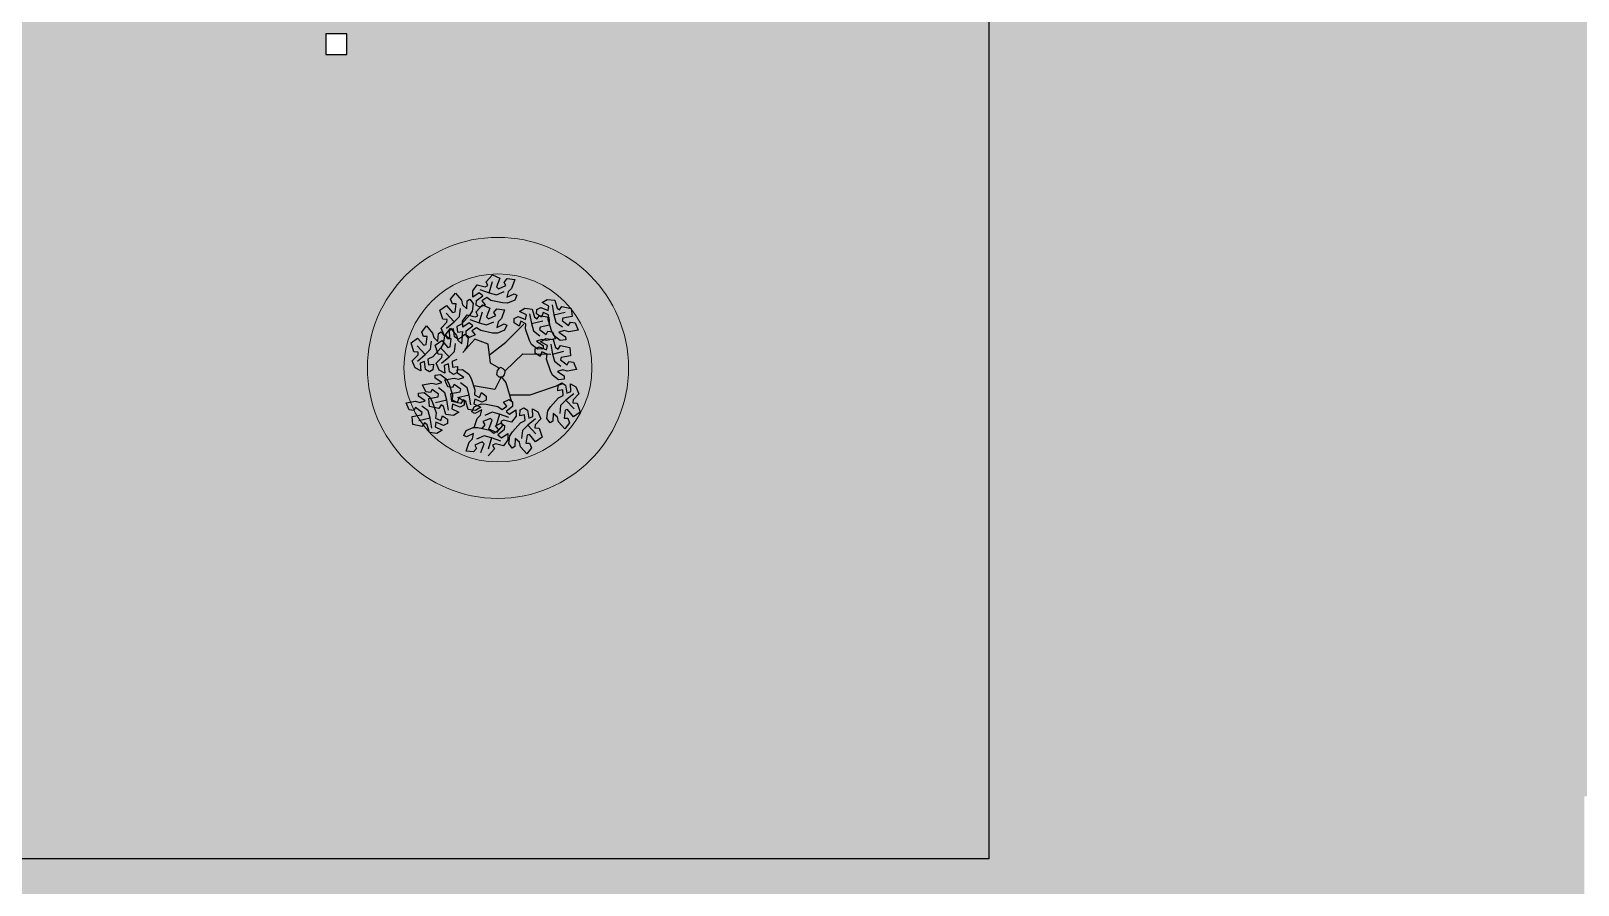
# Model space of a CAD drawing. Header units: metres. Extents: x 1186 to 11427, y -5173 to 11421.
# Drawn here: x 1447.76 to 1462.58, y 1546.13 to 1554.31 of the extents above; entities that cross this region are included whole.
import ezdxf

# ---------------------------------------------------------------- set-up
doc = ezdxf.new("R2010")
doc.units = ezdxf.units.M
doc.header["$LTSCALE"] = 8
doc.layers.get('0').update_dxf_attribs({"lineweight": 5})
for name, color, linetype in [('AL_VEGETAÇÃO', 84, 'Continuous'), ('ARQ-PAR', 5, 'Continuous'), ('ARQ-PIS', 1, 'Continuous')]:
    doc.layers.add(name, color=color, linetype=linetype)

msp = doc.modelspace()

# ---------------------------------------------------------------- hatches: boundary and pattern name
at = {"true_color": 0xcd6928}
h = msp.add_hatch(dxfattribs=at)
h.set_pattern_fill('DOTS', color=32, scale=0.13)
h.set_pattern_definition([(0, (-3129.61768, 357.83482), (0.1031875, 0.206375), [0, -0.206375])])
h.paths.add_polyline_path([(1456.938, 1546.384), (1438.738, 1546.384), (1438.738, 1574.484), (1436.288, 1574.484), (1435.202, 1567.367), (1409.602, 1567.367), (1409.602, 1530.667), (1409.968, 1528.19), (1410.957, 1525.195), (1412.306, 1522.783), (1443.435, 1522.783), (1443.435, 1524.403), (1443.435, 1525.153), (1443.435, 1525.803), (1443.435, 1527.253), (1443.435, 1527.503), (1443.685, 1527.503), (1445.885, 1527.503), (1448.585, 1527.503), (1451.135, 1527.503), (1453.235, 1527.503), (1453.485, 1527.503), (1453.485, 1527.253), (1453.485, 1526.103), (1453.485, 1525.903), (1453.485, 1525.163), (1453.485, 1524.483), (1453.485, 1522.783), (1455.235, 1522.783), (1458.885, 1522.783), (1503.235, 1522.783), (1503.235, 1568.133), (1500.02, 1572.532), (1495.931, 1576.696), (1486.138, 1583.534), (1462.518, 1583.534), (1462.518, 1574.484), (1456.938, 1574.484)])
h.paths.add_polyline_path([(1494.635, 1546.983), (1494.635, 1529.983), (1462.635, 1529.983), (1462.635, 1546.983)], flags=16)
h.paths.add_polyline_path([(1453.485, 1544.634, -1), (1450.985, 1544.634, -1)], flags=16)
h.paths.add_polyline_path([(1453.135, 1544.634, -1), (1451.335, 1544.634, -1)], flags=0)
h.paths.add_polyline_path([(1453.485, 1538.183, -1), (1450.985, 1538.183, -1)], flags=16)
h.paths.add_polyline_path([(1453.135, 1538.183, -1), (1451.335, 1538.183, -1)], flags=0)
h.paths.add_polyline_path([(1453.485, 1531.731, -1), (1450.985, 1531.731, -1)], flags=16)
h.paths.add_polyline_path([(1453.135, 1531.731, -1), (1451.335, 1531.731, -1)], flags=0)
h.paths.add_polyline_path([(1428.006, 1559.583), (1428.006, 1533.583), (1417.006, 1533.583), (1417.006, 1559.583)], flags=16)
h.paths.add_polyline_path([(1427.506, 1559.083), (1427.506, 1534.083), (1417.506, 1534.083), (1417.506, 1559.083)], flags=0)
at = {"true_color": 0xc7c8ca}
h = msp.add_hatch(color=9, dxfattribs=at)
h.dxf.hatch_style = 1
h.paths.add_polyline_path([(1456.938, 1546.384), (1456.938, 1574.484), (1451.788, 1574.484), (1438.738, 1574.484), (1438.738, 1573.484), (1438.938, 1573.484), (1438.938, 1573.284), (1438.738, 1573.284), (1438.738, 1569.634), (1438.938, 1569.634), (1438.938, 1569.434), (1438.738, 1569.434), (1438.738, 1565.784), (1438.938, 1565.784), (1438.938, 1565.584), (1438.738, 1565.584), (1438.738, 1561.934), (1438.938, 1561.934), (1438.938, 1561.734), (1438.738, 1561.734), (1438.738, 1558.084), (1438.938, 1558.084), (1438.938, 1557.884), (1438.738, 1557.884), (1438.738, 1554.284), (1438.938, 1554.284), (1438.938, 1554.084), (1438.738, 1554.084), (1438.738, 1546.384)])
h.paths.add_polyline_path([(1450.588, 1554.084), (1450.588, 1554.284), (1450.788, 1554.284), (1450.788, 1554.084)], flags=16)
h.paths.add_polyline_path([(1450.588, 1557.884), (1450.588, 1558.084), (1450.788, 1558.084), (1450.788, 1557.884)], flags=16)
h.paths.add_polyline_path([(1450.588, 1561.734), (1450.588, 1561.934), (1450.788, 1561.934), (1450.788, 1561.734)], flags=16)
h.paths.add_polyline_path([(1450.588, 1565.584), (1450.588, 1565.784), (1450.788, 1565.784), (1450.788, 1565.584)], flags=16)
h.paths.add_polyline_path([(1450.588, 1569.434), (1450.588, 1569.634), (1450.788, 1569.634), (1450.788, 1569.434)], flags=16)
h.paths.add_polyline_path([(1450.588, 1573.284), (1450.588, 1573.484), (1450.788, 1573.484), (1450.788, 1573.284)], flags=16)

# ---------------------------------------------------------------- linework, layer by layer
at = {"color": 2}
for radius in [1.25, 0.9]:
    msp.add_circle((1452.235, 1551.085), radius, dxfattribs=at)
at = {"layer": 'AL_VEGETAÇÃO', "color": 2}
for p, q in [((1452.122, 1551.91), (1452.182, 1551.977)), ((1452.182, 1551.977), (1452.252, 1551.945)), ((1452.252, 1551.945), (1452.222, 1551.861)), ((1452.293, 1551.904), (1452.322, 1551.94)), ((1452.322, 1551.94), (1452.395, 1551.93)), ((1452.395, 1551.93), (1452.365, 1551.846)), ((1451.782, 1551.742), (1451.827, 1551.8)), ((1451.827, 1551.8), (1451.885, 1551.732)), ((1451.993, 1551.822), (1452.037, 1551.88)), ((1451.995, 1551.763), (1451.993, 1551.822)), ((1452.056, 1551.804), (1451.995, 1551.763)), ((1452.029, 1551.729), (1452.09, 1551.776)), ((1452.037, 1551.88), (1452.113, 1551.861)), ((1452.09, 1551.776), (1452.056, 1551.804)), ((1452.061, 1551.836), (1452.152, 1551.804)), ((1452.113, 1551.861), (1452.139, 1551.873)), ((1452.139, 1551.873), (1452.122, 1551.91)), ((1452.122, 1551.91), (1452.122, 1551.91)), ((1452.152, 1551.804), (1452.184, 1551.911)), ((1452.152, 1551.804), (1452.222, 1551.785)), ((1452.222, 1551.861), (1452.239, 1551.843)), ((1452.222, 1551.785), (1452.293, 1551.815)), ((1452.239, 1551.843), (1452.311, 1551.874)), ((1452.311, 1551.874), (1452.293, 1551.904)), ((1452.333, 1551.814), (1452.321, 1551.761)), ((1452.321, 1551.761), (1452.39, 1551.795)), ((1452.365, 1551.846), (1452.333, 1551.814)), ((1452.39, 1551.795), (1452.416, 1551.781)), ((1452.416, 1551.781), (1452.395, 1551.733)), ((1451.68, 1551.639), (1451.743, 1551.684)), ((1451.708, 1551.553), (1451.68, 1551.639)), ((1451.743, 1551.684), (1451.801, 1551.616)), ((1451.799, 1551.699), (1451.782, 1551.742)), ((1451.834, 1551.699), (1451.799, 1551.699)), ((1451.801, 1551.616), (1451.824, 1551.622)), ((1451.824, 1551.622), (1451.834, 1551.699)), ((1451.866, 1551.577), (1451.876, 1551.655)), ((1451.885, 1551.732), (1451.897, 1551.688)), ((1451.897, 1551.688), (1451.936, 1551.652)), ((1451.936, 1551.652), (1451.941, 1551.728)), ((1451.941, 1551.728), (1451.967, 1551.744)), ((1451.988, 1551.628), (1451.963, 1551.589)), ((1451.967, 1551.744), (1451.998, 1551.701)), ((1451.998, 1551.701), (1451.988, 1551.628)), ((1452.025, 1551.622), (1452.086, 1551.689)), ((1452.043, 1551.585), (1452.025, 1551.622)), ((1452.025, 1551.622), (1452.025, 1551.622)), ((1452.027, 1551.686), (1452.029, 1551.729)), ((1452.061, 1551.665), (1452.027, 1551.686)), ((1452.029, 1551.729), (1452.029, 1551.729)), ((1452.055, 1551.516), (1452.088, 1551.623)), ((1452.113, 1551.689), (1452.061, 1551.665)), ((1452.127, 1551.758), (1452.082, 1551.727)), ((1452.082, 1551.727), (1452.113, 1551.689)), ((1452.086, 1551.689), (1452.156, 1551.657)), ((1452.156, 1551.657), (1452.126, 1551.573)), ((1452.167, 1551.73), (1452.127, 1551.758)), ((1452.28, 1551.707), (1452.167, 1551.73)), ((1452.197, 1551.616), (1452.225, 1551.652)), ((1452.214, 1551.586), (1452.197, 1551.616)), ((1452.225, 1551.652), (1452.298, 1551.642)), ((1452.298, 1551.642), (1452.268, 1551.558)), ((1452.327, 1551.705), (1452.28, 1551.707)), ((1452.395, 1551.733), (1452.327, 1551.705)), ((1452.441, 1551.625), (1452.492, 1551.656)), ((1452.507, 1551.592), (1452.441, 1551.625)), ((1452.492, 1551.656), (1452.564, 1551.647)), ((1452.564, 1551.647), (1452.586, 1551.571)), ((1452.605, 1551.604), (1452.607, 1551.643)), ((1452.607, 1551.643), (1452.645, 1551.663)), ((1452.645, 1551.663), (1452.645, 1551.663)), ((1452.645, 1551.663), (1452.716, 1551.634)), ((1452.669, 1551.616), (1452.652, 1551.571)), ((1452.657, 1551.71), (1452.707, 1551.741)), ((1452.723, 1551.677), (1452.657, 1551.71)), ((1452.719, 1551.593), (1452.669, 1551.616)), ((1452.707, 1551.741), (1452.78, 1551.732)), ((1452.716, 1551.634), (1452.723, 1551.677)), ((1452.754, 1551.689), (1452.771, 1551.594)), ((1452.771, 1551.594), (1452.88, 1551.62)), ((1452.78, 1551.732), (1452.801, 1551.656)), ((1452.801, 1551.656), (1452.825, 1551.64)), ((1452.825, 1551.64), (1452.848, 1551.674)), ((1452.848, 1551.674), (1452.848, 1551.674)), ((1452.848, 1551.674), (1452.937, 1551.655)), ((1452.937, 1551.655), (1452.944, 1551.578)), ((1451.506, 1551.428), (1451.55, 1551.487)), ((1451.55, 1551.487), (1451.609, 1551.419)), ((1451.691, 1551.465), (1451.746, 1551.522)), ((1451.749, 1551.55), (1451.708, 1551.553)), ((1451.708, 1551.553), (1451.708, 1551.553)), ((1451.815, 1551.526), (1451.738, 1551.608)), ((1451.742, 1551.464), (1451.815, 1551.526)), ((1451.746, 1551.522), (1451.749, 1551.55)), ((1451.815, 1551.526), (1451.866, 1551.577)), ((1451.887, 1551.503), (1451.842, 1551.482)), ((1451.842, 1551.482), (1451.847, 1551.427)), ((1451.963, 1551.589), (1451.887, 1551.503)), ((1451.896, 1551.534), (1451.94, 1551.592)), ((1451.898, 1551.475), (1451.896, 1551.534)), ((1451.96, 1551.516), (1451.898, 1551.475)), ((1451.932, 1551.441), (1451.993, 1551.488)), ((1451.94, 1551.592), (1452.017, 1551.573)), ((1451.993, 1551.488), (1451.96, 1551.516)), ((1451.965, 1551.548), (1452.055, 1551.516)), ((1452.03, 1551.47), (1451.985, 1551.439)), ((1452.017, 1551.573), (1452.043, 1551.585)), ((1452.071, 1551.442), (1452.03, 1551.47)), ((1452.055, 1551.516), (1452.125, 1551.497)), ((1452.125, 1551.497), (1452.197, 1551.527)), ((1452.126, 1551.573), (1452.143, 1551.555)), ((1452.143, 1551.555), (1452.214, 1551.586)), ((1452.236, 1551.526), (1452.225, 1551.473)), ((1452.225, 1551.473), (1452.293, 1551.507)), ((1452.268, 1551.558), (1452.236, 1551.526)), ((1452.293, 1551.507), (1452.32, 1551.493)), ((1452.32, 1551.493), (1452.299, 1551.445)), ((1452.31, 1551.333), (1452.484, 1551.505)), ((1452.389, 1551.518), (1452.391, 1551.558)), ((1452.437, 1551.486), (1452.389, 1551.518)), ((1452.391, 1551.558), (1452.429, 1551.578)), ((1452.429, 1551.578), (1452.429, 1551.578)), ((1452.429, 1551.578), (1452.5, 1551.549)), ((1452.454, 1551.531), (1452.437, 1551.486)), ((1452.503, 1551.508), (1452.454, 1551.531)), ((1452.499, 1551.459), (1452.503, 1551.508)), ((1452.5, 1551.549), (1452.507, 1551.592)), ((1452.538, 1551.603), (1452.555, 1551.509)), ((1452.555, 1551.509), (1452.665, 1551.535)), ((1452.555, 1551.509), (1452.574, 1551.439)), ((1452.586, 1551.571), (1452.609, 1551.555)), ((1452.652, 1551.571), (1452.605, 1551.604)), ((1452.609, 1551.555), (1452.632, 1551.588)), ((1452.632, 1551.588), (1452.632, 1551.588)), ((1452.632, 1551.588), (1452.721, 1551.57)), ((1452.64, 1551.476), (1452.633, 1551.453)), ((1452.728, 1551.493), (1452.64, 1551.476)), ((1452.715, 1551.544), (1452.719, 1551.593)), ((1452.751, 1551.434), (1452.715, 1551.544)), ((1452.721, 1551.57), (1452.728, 1551.493)), ((1452.771, 1551.594), (1452.789, 1551.524)), ((1452.789, 1551.524), (1452.852, 1551.477)), ((1452.855, 1551.562), (1452.849, 1551.538)), ((1452.849, 1551.538), (1452.911, 1551.492)), ((1452.944, 1551.578), (1452.855, 1551.562)), ((1452.911, 1551.492), (1452.929, 1551.522)), ((1452.929, 1551.522), (1452.974, 1551.515)), ((1452.974, 1551.515), (1453.002, 1551.447)), ((1451.403, 1551.326), (1451.466, 1551.371)), ((1451.431, 1551.24), (1451.403, 1551.326)), ((1451.466, 1551.371), (1451.524, 1551.303)), ((1451.522, 1551.386), (1451.506, 1551.428)), ((1451.557, 1551.386), (1451.522, 1551.386)), ((1451.548, 1551.309), (1451.557, 1551.386)), ((1451.59, 1551.264), (1451.599, 1551.341)), ((1451.609, 1551.419), (1451.62, 1551.375)), ((1451.62, 1551.375), (1451.66, 1551.339)), ((1451.633, 1551.303), (1451.696, 1551.348)), ((1451.66, 1551.339), (1451.665, 1551.415)), ((1451.665, 1551.415), (1451.69, 1551.431)), ((1451.69, 1551.431), (1451.722, 1551.388)), ((1451.719, 1551.398), (1451.691, 1551.465)), ((1451.696, 1551.348), (1451.754, 1551.28)), ((1451.722, 1551.388), (1451.711, 1551.315)), ((1451.772, 1551.37), (1451.719, 1551.398)), ((1451.735, 1551.406), (1451.78, 1551.464)), ((1451.752, 1551.363), (1451.735, 1551.406)), ((1451.787, 1551.363), (1451.752, 1551.363)), ((1451.808, 1551.459), (1451.767, 1551.443)), ((1451.767, 1551.443), (1451.772, 1551.37)), ((1451.777, 1551.286), (1451.787, 1551.363)), ((1451.78, 1551.464), (1451.838, 1551.396)), ((1451.819, 1551.382), (1451.808, 1551.459)), ((1451.855, 1551.359), (1451.819, 1551.382)), ((1451.819, 1551.382), (1451.819, 1551.382)), ((1451.838, 1551.396), (1451.85, 1551.352)), ((1451.847, 1551.427), (1451.894, 1551.435)), ((1451.85, 1551.352), (1451.889, 1551.316)), ((1451.89, 1551.378), (1451.855, 1551.359)), ((1451.889, 1551.316), (1451.894, 1551.392)), ((1451.894, 1551.435), (1451.89, 1551.378)), ((1451.894, 1551.392), (1451.92, 1551.408)), ((1452.015, 1551.36), (1451.899, 1551.234)), ((1451.92, 1551.408), (1451.951, 1551.365)), ((1451.931, 1551.398), (1451.932, 1551.441)), ((1451.964, 1551.377), (1451.931, 1551.398)), ((1451.932, 1551.441), (1451.932, 1551.441)), ((1451.951, 1551.365), (1451.941, 1551.293)), ((1452.016, 1551.402), (1451.964, 1551.377)), ((1451.985, 1551.439), (1452.016, 1551.402)), ((1452.141, 1551.311), (1452.015, 1551.36)), ((1452.184, 1551.419), (1452.071, 1551.442)), ((1452.154, 1551.211), (1452.31, 1551.333)), ((1452.23, 1551.417), (1452.184, 1551.419)), ((1452.299, 1551.445), (1452.23, 1551.417)), ((1452.536, 1551.349), (1452.499, 1551.459)), ((1452.557, 1551.308), (1452.536, 1551.349)), ((1452.574, 1551.439), (1452.636, 1551.392)), ((1452.654, 1551.357), (1452.603, 1551.341)), ((1452.603, 1551.341), (1452.667, 1551.299)), ((1452.633, 1551.453), (1452.696, 1551.406)), ((1452.642, 1551.334), (1452.693, 1551.365)), ((1452.708, 1551.301), (1452.642, 1551.334)), ((1452.698, 1551.346), (1452.654, 1551.357)), ((1452.693, 1551.365), (1452.765, 1551.356)), ((1452.696, 1551.406), (1452.713, 1551.437)), ((1452.786, 1551.362), (1452.698, 1551.346)), ((1452.713, 1551.437), (1452.758, 1551.43)), ((1452.773, 1551.393), (1452.751, 1551.434)), ((1452.758, 1551.43), (1452.786, 1551.362)), ((1452.765, 1551.356), (1452.787, 1551.28)), ((1452.831, 1551.348), (1452.773, 1551.393)), ((1452.87, 1551.443), (1452.819, 1551.426)), ((1452.819, 1551.426), (1452.883, 1551.384)), ((1452.884, 1551.354), (1452.831, 1551.348)), ((1452.914, 1551.431), (1452.87, 1551.443)), ((1452.883, 1551.384), (1452.884, 1551.354)), ((1453.002, 1551.447), (1452.914, 1551.431)), ((1451.415, 1551.152), (1451.47, 1551.209)), ((1451.472, 1551.237), (1451.431, 1551.24)), ((1451.431, 1551.24), (1451.431, 1551.24)), ((1451.539, 1551.213), (1451.462, 1551.295)), ((1451.465, 1551.151), (1451.539, 1551.213)), ((1451.47, 1551.209), (1451.472, 1551.237)), ((1451.524, 1551.303), (1451.548, 1551.309)), ((1451.539, 1551.213), (1451.59, 1551.264)), ((1451.61, 1551.19), (1451.565, 1551.169)), ((1451.687, 1551.276), (1451.61, 1551.19)), ((1451.661, 1551.217), (1451.633, 1551.303)), ((1451.644, 1551.129), (1451.699, 1551.186)), ((1451.702, 1551.214), (1451.661, 1551.217)), ((1451.661, 1551.217), (1451.661, 1551.217)), ((1451.711, 1551.315), (1451.687, 1551.276)), ((1451.768, 1551.19), (1451.691, 1551.272)), ((1451.695, 1551.129), (1451.768, 1551.19)), ((1451.699, 1551.186), (1451.702, 1551.214)), ((1451.754, 1551.28), (1451.777, 1551.286)), ((1451.768, 1551.19), (1451.819, 1551.241)), ((1451.819, 1551.241), (1451.829, 1551.319)), ((1451.941, 1551.293), (1451.916, 1551.253)), ((1452.165, 1551.13), (1452.141, 1551.311)), ((1452.305, 1551.058), (1452.474, 1551.22)), ((1452.474, 1551.22), (1452.74, 1551.216)), ((1452.615, 1551.263), (1452.557, 1551.308)), ((1452.591, 1551.227), (1452.592, 1551.267)), ((1452.638, 1551.195), (1452.591, 1551.227)), ((1452.592, 1551.267), (1452.63, 1551.287)), ((1452.668, 1551.269), (1452.615, 1551.263)), ((1452.63, 1551.287), (1452.63, 1551.287)), ((1452.63, 1551.287), (1452.701, 1551.258)), ((1452.655, 1551.24), (1452.638, 1551.195)), ((1452.705, 1551.217), (1452.655, 1551.24)), ((1452.667, 1551.299), (1452.668, 1551.269)), ((1452.7, 1551.168), (1452.705, 1551.217)), ((1452.701, 1551.258), (1452.708, 1551.301)), ((1452.74, 1551.313), (1452.756, 1551.218)), ((1452.756, 1551.218), (1452.866, 1551.244)), ((1452.756, 1551.218), (1452.775, 1551.148)), ((1452.787, 1551.28), (1452.81, 1551.264)), ((1452.81, 1551.264), (1452.834, 1551.298)), ((1452.834, 1551.298), (1452.834, 1551.298)), ((1452.834, 1551.298), (1452.922, 1551.279)), ((1452.841, 1551.185), (1452.835, 1551.162)), ((1452.929, 1551.202), (1452.841, 1551.185)), ((1452.922, 1551.279), (1452.929, 1551.202)), ((1451.443, 1551.085), (1451.415, 1551.152)), ((1451.495, 1551.057), (1451.443, 1551.085)), ((1451.532, 1551.146), (1451.491, 1551.13)), ((1451.491, 1551.13), (1451.495, 1551.057)), ((1451.542, 1551.069), (1451.532, 1551.146)), ((1451.578, 1551.046), (1451.542, 1551.069)), ((1451.542, 1551.069), (1451.542, 1551.069)), ((1451.565, 1551.169), (1451.57, 1551.114)), ((1451.57, 1551.114), (1451.618, 1551.122)), ((1451.613, 1551.065), (1451.578, 1551.046)), ((1451.618, 1551.122), (1451.613, 1551.065)), ((1451.672, 1551.062), (1451.644, 1551.129)), ((1451.725, 1551.034), (1451.672, 1551.062)), ((1451.761, 1551.123), (1451.72, 1551.107)), ((1451.72, 1551.107), (1451.725, 1551.034)), ((1451.772, 1551.046), (1451.761, 1551.123)), ((1451.808, 1551.023), (1451.772, 1551.046)), ((1451.772, 1551.046), (1451.772, 1551.046)), ((1451.84, 1551.167), (1451.795, 1551.146)), ((1451.795, 1551.146), (1451.8, 1551.091)), ((1451.8, 1551.091), (1451.847, 1551.099)), ((1451.843, 1551.042), (1451.808, 1551.023)), ((1451.847, 1551.099), (1451.843, 1551.042)), ((1451.844, 1551.065), (1451.897, 1551.071)), ((1451.846, 1551.035), (1451.844, 1551.065)), ((1451.909, 1550.993), (1451.846, 1551.035)), ((1451.897, 1551.071), (1451.955, 1551.025)), ((1451.955, 1551.025), (1451.977, 1550.985)), ((1452.247, 1551.081), (1452.165, 1551.13)), ((1452.228, 1551.059), (1452.221, 1551.021)), ((1452.247, 1551.081), (1452.228, 1551.059)), ((1452.261, 1551.089), (1452.247, 1551.081)), ((1452.285, 1551.075), (1452.261, 1551.089)), ((1452.305, 1551.058), (1452.285, 1551.075)), ((1452.298, 1551.018), (1452.304, 1551.049)), ((1452.304, 1551.049), (1452.305, 1551.058)), ((1452.737, 1551.058), (1452.7, 1551.168)), ((1452.758, 1551.017), (1452.737, 1551.058)), ((1452.775, 1551.148), (1452.837, 1551.101)), ((1452.856, 1551.066), (1452.805, 1551.05)), ((1452.805, 1551.05), (1452.868, 1551.008)), ((1452.835, 1551.162), (1452.897, 1551.115)), ((1452.899, 1551.055), (1452.856, 1551.066)), ((1452.897, 1551.115), (1452.914, 1551.146)), ((1452.988, 1551.071), (1452.899, 1551.055)), ((1452.914, 1551.146), (1452.959, 1551.139)), ((1452.959, 1551.139), (1452.988, 1551.071)), ((1451.514, 1550.924), (1451.603, 1550.94)), ((1451.543, 1550.856), (1451.514, 1550.924)), ((1451.605, 1550.879), (1451.588, 1550.849)), ((1451.603, 1550.94), (1451.646, 1550.928)), ((1451.667, 1550.833), (1451.605, 1550.879)), ((1451.633, 1551.017), (1451.686, 1551.023)), ((1451.634, 1550.987), (1451.633, 1551.017)), ((1451.697, 1550.945), (1451.634, 1550.987)), ((1451.646, 1550.928), (1451.697, 1550.945)), ((1451.727, 1550.846), (1451.665, 1550.893)), ((1451.686, 1551.023), (1451.743, 1550.977)), ((1451.726, 1550.972), (1451.815, 1550.988)), ((1451.755, 1550.904), (1451.726, 1550.972)), ((1451.743, 1550.977), (1451.765, 1550.936)), ((1451.799, 1550.897), (1451.755, 1550.904)), ((1451.765, 1550.936), (1451.801, 1550.827)), ((1451.817, 1550.927), (1451.799, 1550.897)), ((1451.815, 1550.988), (1451.858, 1550.976)), ((1451.879, 1550.881), (1451.817, 1550.927)), ((1451.858, 1550.976), (1451.909, 1550.993)), ((1451.873, 1550.857), (1451.879, 1550.881)), ((1451.939, 1550.895), (1451.877, 1550.941)), ((1451.958, 1550.825), (1451.939, 1550.895)), ((1451.977, 1550.985), (1452.013, 1550.875)), ((1452.204, 1550.878), (1452, 1550.914)), ((1452.013, 1550.875), (1452.009, 1550.826)), ((1452.266, 1550.999), (1452.204, 1550.878)), ((1452.221, 1551.021), (1452.243, 1551.001)), ((1452.243, 1551.001), (1452.266, 1550.999)), ((1452.266, 1550.999), (1452.286, 1551.003)), ((1452.266, 1550.999), (1452.31, 1550.945)), ((1452.286, 1551.003), (1452.298, 1551.018)), ((1452.31, 1550.945), (1452.363, 1550.76)), ((1452.542, 1550.828), (1452.851, 1550.932)), ((1452.816, 1550.972), (1452.758, 1551.017)), ((1452.807, 1550.866), (1452.812, 1550.924)), ((1452.812, 1550.924), (1452.847, 1550.942)), ((1452.869, 1550.978), (1452.816, 1550.972)), ((1452.847, 1550.942), (1452.883, 1550.919)), ((1452.868, 1551.008), (1452.869, 1550.978)), ((1452.883, 1550.919), (1452.883, 1550.919)), ((1452.883, 1550.919), (1452.893, 1550.843)), ((1452.934, 1550.858), (1452.93, 1550.932)), ((1452.93, 1550.932), (1452.982, 1550.904)), ((1452.982, 1550.904), (1453.01, 1550.837)), ((1451.355, 1550.75), (1451.444, 1550.767)), ((1451.384, 1550.683), (1451.355, 1550.75)), ((1451.444, 1550.767), (1451.487, 1550.755)), ((1451.474, 1550.844), (1451.527, 1550.849)), ((1451.475, 1550.813), (1451.474, 1550.844)), ((1451.538, 1550.771), (1451.475, 1550.813)), ((1451.487, 1550.755), (1451.538, 1550.771)), ((1451.527, 1550.849), (1451.584, 1550.804)), ((1451.588, 1550.849), (1451.543, 1550.856)), ((1451.573, 1550.793), (1451.661, 1550.809)), ((1451.58, 1550.716), (1451.573, 1550.793)), ((1451.584, 1550.804), (1451.606, 1550.763)), ((1451.606, 1550.763), (1451.643, 1550.654)), ((1451.746, 1550.776), (1451.636, 1550.751)), ((1451.661, 1550.809), (1451.667, 1550.833)), ((1451.691, 1550.731), (1451.668, 1550.697)), ((1451.715, 1550.715), (1451.691, 1550.731)), ((1451.746, 1550.776), (1451.727, 1550.846)), ((1451.762, 1550.682), (1451.746, 1550.776)), ((1451.784, 1550.841), (1451.873, 1550.857)), ((1451.792, 1550.764), (1451.784, 1550.841)), ((1451.88, 1550.745), (1451.792, 1550.764)), ((1451.8, 1550.737), (1451.793, 1550.694)), ((1451.801, 1550.827), (1451.797, 1550.778)), ((1451.797, 1550.778), (1451.847, 1550.754)), ((1451.872, 1550.708), (1451.8, 1550.737)), ((1451.847, 1550.754), (1451.864, 1550.8)), ((1451.958, 1550.825), (1451.848, 1550.799)), ((1451.864, 1550.8), (1451.911, 1550.767)), ((1451.91, 1550.727), (1451.872, 1550.708)), ((1451.903, 1550.779), (1451.88, 1550.745)), ((1451.88, 1550.745), (1451.88, 1550.745)), ((1451.927, 1550.763), (1451.903, 1550.779)), ((1451.911, 1550.767), (1451.91, 1550.727)), ((1451.949, 1550.687), (1451.927, 1550.763)), ((1451.974, 1550.73), (1451.958, 1550.825)), ((1452.012, 1550.785), (1452.005, 1550.742)), ((1452.005, 1550.742), (1452.071, 1550.709)), ((1452.007, 1550.713), (1452.075, 1550.74)), ((1452.009, 1550.826), (1452.059, 1550.802)), ((1452.084, 1550.756), (1452.012, 1550.785)), ((1452.059, 1550.802), (1452.076, 1550.848)), ((1452.075, 1550.74), (1452.121, 1550.739)), ((1452.076, 1550.848), (1452.123, 1550.815)), ((1452.122, 1550.776), (1452.084, 1550.756)), ((1452.084, 1550.756), (1452.084, 1550.756)), ((1452.121, 1550.739), (1452.234, 1550.715)), ((1452.123, 1550.815), (1452.122, 1550.776)), ((1452.289, 1550.756), (1452.341, 1550.781)), ((1452.32, 1550.719), (1452.289, 1550.756)), ((1452.341, 1550.781), (1452.375, 1550.76)), ((1452.344, 1550.827), (1452.542, 1550.828)), ((1452.375, 1550.76), (1452.373, 1550.717)), ((1452.738, 1550.713), (1452.815, 1550.799)), ((1452.855, 1550.875), (1452.807, 1550.866)), ((1452.815, 1550.799), (1452.86, 1550.82)), ((1452.886, 1550.776), (1452.835, 1550.725)), ((1452.86, 1550.82), (1452.855, 1550.875)), ((1452.96, 1550.837), (1452.886, 1550.776)), ((1452.886, 1550.776), (1452.963, 1550.694)), ((1452.893, 1550.843), (1452.934, 1550.858)), ((1452.955, 1550.78), (1452.953, 1550.751)), ((1452.953, 1550.751), (1452.994, 1550.748)), ((1453.01, 1550.837), (1452.955, 1550.78)), ((1452.994, 1550.748), (1452.994, 1550.748)), ((1452.994, 1550.748), (1453.022, 1550.662)), ((1451.429, 1550.676), (1451.384, 1550.683)), ((1451.414, 1550.62), (1451.502, 1550.636)), ((1451.421, 1550.543), (1451.414, 1550.62)), ((1451.446, 1550.706), (1451.429, 1550.676)), ((1451.508, 1550.659), (1451.446, 1550.706)), ((1451.587, 1550.603), (1451.477, 1550.578)), ((1451.502, 1550.636), (1451.508, 1550.659)), ((1451.568, 1550.673), (1451.506, 1550.72)), ((1451.587, 1550.603), (1451.568, 1550.673)), ((1451.668, 1550.697), (1451.58, 1550.716)), ((1451.603, 1550.509), (1451.587, 1550.603)), ((1451.643, 1550.654), (1451.638, 1550.604)), ((1451.638, 1550.604), (1451.688, 1550.581)), ((1451.668, 1550.697), (1451.668, 1550.697)), ((1451.688, 1550.581), (1451.705, 1550.627)), ((1451.705, 1550.627), (1451.752, 1550.594)), ((1451.737, 1550.639), (1451.715, 1550.715)), ((1451.809, 1550.629), (1451.737, 1550.639)), ((1451.752, 1550.594), (1451.751, 1550.554)), ((1451.793, 1550.694), (1451.859, 1550.661)), ((1451.859, 1550.661), (1451.809, 1550.629)), ((1451.872, 1550.708), (1451.872, 1550.708)), ((1452.021, 1550.678), (1451.949, 1550.687)), ((1451.985, 1550.664), (1452.007, 1550.713)), ((1452.012, 1550.65), (1451.985, 1550.664)), ((1452.007, 1550.515), (1452.037, 1550.6)), ((1452.08, 1550.684), (1452.012, 1550.65)), ((1452.071, 1550.709), (1452.021, 1550.678)), ((1452.037, 1550.6), (1452.069, 1550.632)), ((1452.069, 1550.632), (1452.08, 1550.684)), ((1452.162, 1550.602), (1452.091, 1550.571)), ((1452.18, 1550.661), (1452.109, 1550.63)), ((1452.149, 1550.5), (1452.179, 1550.585)), ((1452.179, 1550.585), (1452.162, 1550.602)), ((1452.25, 1550.642), (1452.18, 1550.661)), ((1452.25, 1550.642), (1452.218, 1550.534)), ((1452.234, 1550.715), (1452.275, 1550.687)), ((1452.34, 1550.609), (1452.25, 1550.642)), ((1452.288, 1550.584), (1452.262, 1550.572)), ((1452.275, 1550.687), (1452.32, 1550.719)), ((1452.365, 1550.565), (1452.288, 1550.584)), ((1452.373, 1550.717), (1452.312, 1550.669)), ((1452.312, 1550.669), (1452.346, 1550.642)), ((1452.346, 1550.642), (1452.407, 1550.683)), ((1452.409, 1550.623), (1452.365, 1550.565)), ((1452.373, 1550.717), (1452.373, 1550.717)), ((1452.407, 1550.683), (1452.409, 1550.623)), ((1452.443, 1550.627), (1452.447, 1550.684)), ((1452.49, 1550.635), (1452.443, 1550.627)), ((1452.447, 1550.684), (1452.482, 1550.703)), ((1452.45, 1550.559), (1452.495, 1550.58)), ((1452.482, 1550.703), (1452.518, 1550.68)), ((1452.495, 1550.58), (1452.49, 1550.635)), ((1452.518, 1550.68), (1452.518, 1550.68)), ((1452.518, 1550.68), (1452.529, 1550.603)), ((1452.595, 1550.598), (1452.522, 1550.536)), ((1452.529, 1550.603), (1452.57, 1550.619)), ((1452.57, 1550.619), (1452.565, 1550.692)), ((1452.565, 1550.692), (1452.618, 1550.664)), ((1452.646, 1550.597), (1452.591, 1550.541)), ((1452.618, 1550.664), (1452.646, 1550.597)), ((1452.703, 1550.6), (1452.714, 1550.673)), ((1452.735, 1550.558), (1452.703, 1550.6)), ((1452.714, 1550.673), (1452.738, 1550.713)), ((1452.765, 1550.65), (1452.76, 1550.574)), ((1452.805, 1550.614), (1452.765, 1550.65)), ((1452.816, 1550.57), (1452.805, 1550.614)), ((1452.835, 1550.725), (1452.826, 1550.647)), ((1452.877, 1550.68), (1452.868, 1550.603)), ((1452.868, 1550.603), (1452.903, 1550.603)), ((1452.9, 1550.686), (1452.877, 1550.68)), ((1452.959, 1550.618), (1452.9, 1550.686)), ((1452.903, 1550.603), (1452.919, 1550.56)), ((1453.022, 1550.662), (1452.959, 1550.618)), ((1451.509, 1550.524), (1451.421, 1550.543)), ((1451.533, 1550.558), (1451.509, 1550.524)), ((1451.509, 1550.524), (1451.509, 1550.524)), ((1451.556, 1550.541), (1451.533, 1550.558)), ((1451.578, 1550.466), (1451.556, 1550.541)), ((1451.65, 1550.456), (1451.578, 1550.466)), ((1451.641, 1550.564), (1451.635, 1550.52)), ((1451.635, 1550.52), (1451.7, 1550.488)), ((1451.713, 1550.534), (1451.641, 1550.564)), ((1451.7, 1550.488), (1451.65, 1550.456)), ((1451.751, 1550.554), (1451.713, 1550.534)), ((1451.713, 1550.534), (1451.713, 1550.534)), ((1451.907, 1550.438), (1451.929, 1550.487)), ((1451.934, 1550.424), (1451.907, 1550.438)), ((1451.929, 1550.487), (1451.997, 1550.514)), ((1452.002, 1550.458), (1451.934, 1550.424)), ((1451.991, 1550.406), (1452.002, 1550.458)), ((1451.997, 1550.514), (1452.043, 1550.513)), ((1452.08, 1550.506), (1452.007, 1550.515)), ((1452.102, 1550.435), (1452.031, 1550.404)), ((1452.043, 1550.513), (1452.156, 1550.49)), ((1452.108, 1550.541), (1452.08, 1550.506)), ((1452.091, 1550.571), (1452.108, 1550.541)), ((1452.172, 1550.416), (1452.102, 1550.435)), ((1452.22, 1550.468), (1452.149, 1550.5)), ((1452.156, 1550.49), (1452.197, 1550.461)), ((1452.197, 1550.461), (1452.242, 1550.493)), ((1452.211, 1550.53), (1452.263, 1550.555)), ((1452.242, 1550.493), (1452.211, 1550.53)), ((1452.28, 1550.535), (1452.22, 1550.468)), ((1452.295, 1550.491), (1452.234, 1550.444)), ((1452.234, 1550.444), (1452.268, 1550.416)), ((1452.262, 1550.572), (1452.28, 1550.535)), ((1452.263, 1550.555), (1452.297, 1550.534)), ((1452.268, 1550.416), (1452.329, 1550.457)), ((1452.28, 1550.535), (1452.28, 1550.535)), ((1452.297, 1550.534), (1452.295, 1550.491)), ((1452.295, 1550.491), (1452.295, 1550.491)), ((1452.329, 1550.457), (1452.331, 1550.397)), ((1452.339, 1550.361), (1452.349, 1550.434)), ((1452.349, 1550.434), (1452.374, 1550.473)), ((1452.374, 1550.473), (1452.45, 1550.559)), ((1452.471, 1550.485), (1452.461, 1550.408)), ((1452.522, 1550.536), (1452.471, 1550.485)), ((1452.513, 1550.44), (1452.503, 1550.363)), ((1452.536, 1550.446), (1452.513, 1550.44)), ((1452.522, 1550.536), (1452.599, 1550.454)), ((1452.594, 1550.378), (1452.536, 1550.446)), ((1452.591, 1550.541), (1452.588, 1550.512)), ((1452.588, 1550.512), (1452.629, 1550.509)), ((1452.629, 1550.509), (1452.629, 1550.509)), ((1452.629, 1550.509), (1452.657, 1550.423)), ((1452.76, 1550.574), (1452.735, 1550.558)), ((1452.875, 1550.502), (1452.816, 1550.57)), ((1452.919, 1550.56), (1452.875, 1550.502)), ((1451.929, 1550.289), (1451.959, 1550.374)), ((1452.002, 1550.28), (1451.929, 1550.289)), ((1451.959, 1550.374), (1451.991, 1550.406)), ((1452.03, 1550.315), (1452.002, 1550.28)), ((1452.084, 1550.376), (1452.013, 1550.346)), ((1452.013, 1550.346), (1452.03, 1550.315)), ((1452.071, 1550.274), (1452.102, 1550.359)), ((1452.102, 1550.359), (1452.084, 1550.376)), ((1452.172, 1550.416), (1452.14, 1550.308)), ((1452.202, 1550.309), (1452.142, 1550.242)), ((1452.262, 1550.383), (1452.172, 1550.416)), ((1452.21, 1550.359), (1452.184, 1550.346)), ((1452.184, 1550.346), (1452.202, 1550.309)), ((1452.202, 1550.309), (1452.202, 1550.309)), ((1452.287, 1550.339), (1452.21, 1550.359)), ((1452.331, 1550.397), (1452.287, 1550.339)), ((1452.37, 1550.318), (1452.339, 1550.361)), ((1452.396, 1550.334), (1452.37, 1550.318)), ((1452.4, 1550.41), (1452.396, 1550.334)), ((1452.44, 1550.374), (1452.4, 1550.41)), ((1452.452, 1550.331), (1452.44, 1550.374)), ((1452.51, 1550.262), (1452.452, 1550.331)), ((1452.503, 1550.363), (1452.538, 1550.363)), ((1452.555, 1550.321), (1452.51, 1550.262)), ((1452.538, 1550.363), (1452.555, 1550.321)), ((1452.657, 1550.423), (1452.594, 1550.378))]:
    msp.add_line(p, q, dxfattribs=at)
at = {"layer": 'ARQ-PAR'}
msp.add_lwpolyline([(1450.588, 1554.084), (1450.788, 1554.084), (1450.788, 1554.284), (1450.588, 1554.284)], close=True, dxfattribs=at)
at = {"layer": 'ARQ-PIS'}
for q in [(1456.938, 1574.484), (1438.738, 1546.384)]:
    msp.add_line((1456.938, 1546.384), q, dxfattribs=at)

doc.saveas('drawing.dxf')
